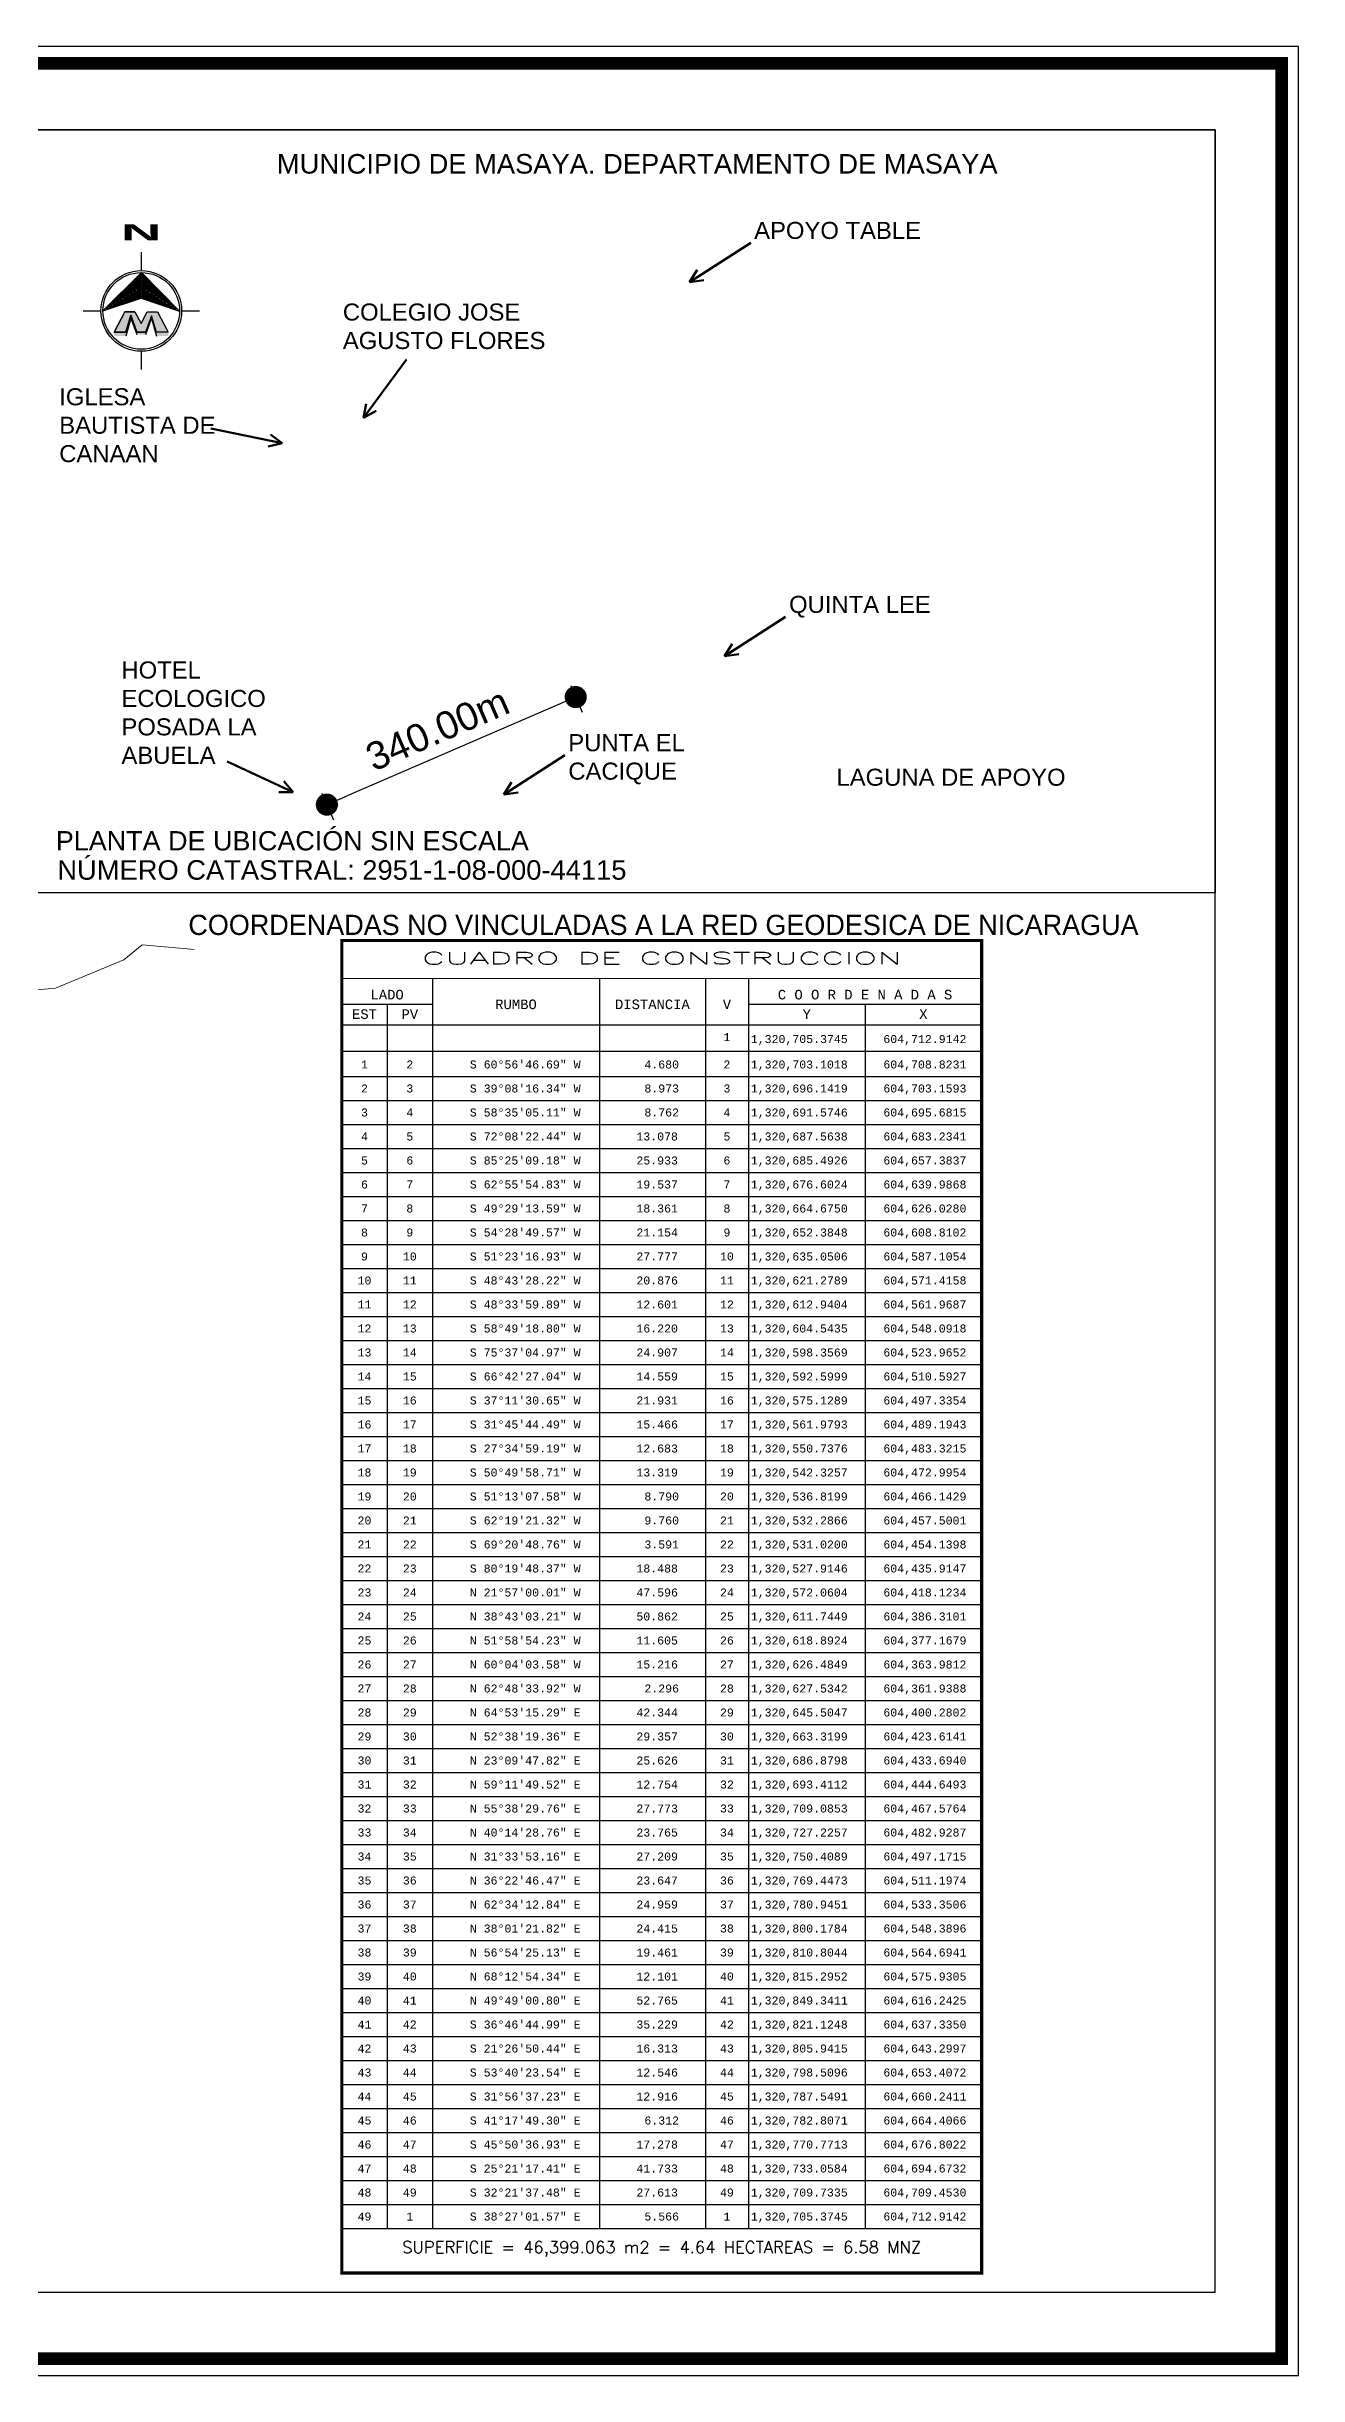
# Model space of a CAD drawing. Header units: millimetres. Extents: x 456 to 8518, y 941 to 6066.
# Drawn here: x 824.6 to 1050.4, y 940.6 to 1360.6 of the extents above; entities that cross this region are included whole.
import ezdxf
from ezdxf.enums import TextEntityAlignment as Align

# ---------------------------------------------------------------- set-up
doc = ezdxf.new("R2010")
doc.units = ezdxf.units.MM
for name, color, linetype in [('0 - TEXTO', 5, 'Continuous'), ('3', 7, 'Continuous'), ('CIRCULO PI', 2, 'Continuous'), ('CVL_CUADCON', 1, 'Continuous'), ('CVL_CUADCON_LIN', 8, 'Continuous'), ('CVL_CUADCON_TIT', 1, 'Continuous'), ('CVL_CUADCON_TX', 2, 'Continuous'), ('NORTE', 1, 'Continuous'), ('TEXTO', 7, 'Continuous'), ('TEXTO 2', 7, 'Continuous'), ('TEXTOS', 2, 'Continuous')]:
    doc.layers.add(name, color=color, linetype=linetype)
doc.styles.add('HECTOR LOPEZ', font='arial.ttf')
doc.styles.add('HUECA1', font='HUECA1.shx')
doc.styles.add('LOPEZ', font='TCCM____.TTF')
doc.styles.add('MONOTXT4', font='monotxt4.shx')
doc.styles.add('PI', font='arial.ttf', dxfattribs={"height": 0.4})
doc.styles.get("Standard").update_dxf_attribs({"font": 'arial.ttf'})
doc.dimstyles.new('COTAS DE RETIRO', dxfattribs={"dimtxt": 5, "dimasz": 4, "dimexe": 3, "dimexo": 2, "dimgap": 2, "dimtad": 1, "dimzin": 0, "dimdsep": 46, "dimtxsty": 'Standard', "dimblk": 'DOT', "dimcen": 0.09, "dimclrd": 1, "dimclre": 2, "dimclrt": 7, "dimadec": 0, "dimazin": 0, "dimtfac": 1, "dimtofl": 0, "dimtmove": 0, "dimatfit": 3, "dimfxl": 1, "dimtolj": 1, "dimtzin": 0, "dimarcsym": 0})

# ---------------------------------------------------------------- blocks, each defined once
blk = doc.blocks.new('_Dot')
at = {"color": 0, "linetype": 'ByBlock', "lineweight": -2}
blk.add_line((-0.5, 0), (-1, 0), dxfattribs=at)
at = {"color": 0, "linetype": 'ByBlock', "const_width": 0.5}
blk.add_lwpolyline([(-0.25, 0, 1), (0.25, 0, 1)], format="xyb", close=True, dxfattribs=at)
blk = doc.blocks.new('*D8')
at = {"layer": 'CIRCULO PI', "color": 5, "lineweight": -2, "transparency": 16777216}
for p, q in [((919.13, 1245.38), (921.21, 1240.57)), ((874.25, 1225.98), (876.33, 1221.17))]:
    blk.add_line(p, q, dxfattribs=at)
at = {"layer": 'CIRCULO PI', "color": 0, "lineweight": -2, "transparency": 16777216}
blk.add_line((916.35, 1241.73), (878.81, 1225.51), dxfattribs=at)
at = {"layer": 'Defpoints', "color": 0, "transparency": 16777216}
for p in [(918.34, 1247.22), (873.46, 1227.81), (875.14, 1223.92)]:
    blk.add_point(p, dxfattribs=at)
at = {"layer": 'CIRCULO PI', "color": 0, "lineweight": -2, "transparency": 16777216, "xscale": 4, "yscale": 4, "zscale": 4}
for p, rotation in [((920.02, 1243.32), 23.37994710478356), ((875.14, 1223.92), 203.3799471047835)]:
    blk.add_blockref('_Dot', p, dxfattribs=dict(at, rotation=rotation))
at = {"layer": 'CIRCULO PI', "color": 7, "transparency": 16777216, "insert": (895.08, 1237.5), "char_height": 5, "attachment_point": 5, "rotation": 23.3799}
blk.add_mtext('\\A1;340.00m', dxfattribs=at)

msp = doc.modelspace()

# ---------------------------------------------------------------- hatches: boundary and pattern name
at = {"lineweight": 30}
h = msp.add_hatch(color=5, dxfattribs=at)
h.dxf.hatch_style = 1
h.paths.add_polyline_path([(839.7419, 1312.0914), (839.7647, 1312.1683), (840.8399, 1309.147), (842.4501, 1309.147), (843.4979, 1312.0914), (844.4199, 1309.147), (846.542, 1309.147), (844.6179, 1312.7857), (842.7419, 1312.7857), (841.645, 1310.6769), (840.5038, 1312.7857), (838.6721, 1312.7857), (836.748, 1309.147), (838.8701, 1309.147)])
at = {"lineweight": 30, "true_color": 0x2424ff}
h = msp.add_hatch(color=160, dxfattribs=at)
h.dxf.hatch_style = 1
h.paths.add_polyline_path([(839.7835, 1311.573), (840.8697, 1308.6967), (842.4589, 1308.6967), (843.49, 1311.5667), (844.4374, 1308.4083), (846.542, 1308.4083), (846.542, 1309.147), (844.4199, 1309.147), (843.4979, 1312.0914), (842.4501, 1309.147), (840.8399, 1309.147), (839.7647, 1312.1683), (838.8701, 1309.147), (836.748, 1309.147), (836.748, 1308.4083), (838.8525, 1308.4083)])
at = {"layer": 'TEXTOS'}
h = msp.add_hatch(color=7, dxfattribs=at)
h.dxf.hatch_style = 1
h.paths.add_polyline_path([(841.6672, 1315.2844), (848.5701, 1312.9376), (841.6772, 1319.8787), (834.7484, 1312.9623)])

# ---------------------------------------------------------------- linework, layer by layer
at = {"color": 5}
for p, q in [((838.6721, 1312.7857, 0.0098), (840.5038, 1312.7857, 0.0098)), ((839.7835, 1311.573, 0.0098), (838.8525, 1308.4083, 0.0098)), ((839.7647, 1312.1683, 0.0098), (838.8701, 1309.147, 0.0098)), ((840.8399, 1309.147, 0.0098), (839.7647, 1312.1683, 0.0098)), ((839.7835, 1311.573, 0.0098), (840.8697, 1308.6967, 0.0098)), ((843.4979, 1312.0914, 0.0098), (842.4501, 1309.147, 0.0098)), ((842.4589, 1308.6967, 0.0098), (843.49, 1311.5667, 0.0098)), ((842.7419, 1312.7857, 0.0098), (844.6179, 1312.7857, 0.0098)), ((843.49, 1311.5667, 0.0098), (844.4374, 1308.4083, 0.0098)), ((844.4199, 1309.147, 0.0098), (843.4979, 1312.0914, 0.0098))]:
    msp.add_line(p, q, dxfattribs=at)
for points in [[(1050.3613, 940.6347), (1050.3613, 1360.6347), (456.3613, 1360.6347), (456.3613, 940.6347)], [(1035.3613, 955.6347), (1035.3613, 1345.6347), (471.3613, 1345.6347), (471.3613, 955.6347)]]:
    msp.add_lwpolyline(points, close=True)
at = {"const_width": 2.28}
msp.add_lwpolyline([(1047.3613, 943.6347), (1047.3613, 1357.6347), (459.3613, 1357.6347), (459.3613, 943.6347)], close=True, dxfattribs=at)
at = {"color": 5, "elevation": 0.0098}
for points in [[(840.5038, 1312.7857), (838.6721, 1312.7857), (836.748, 1309.147), (838.8701, 1309.147), (839.7647, 1312.1683), (840.8399, 1309.147), (842.4501, 1309.147)], [(839.7419, 1312.0914), (838.8701, 1309.147), (836.748, 1309.147), (838.6721, 1312.7857), (840.5038, 1312.7857), (841.645, 1310.6769), (842.7419, 1312.7857), (844.6179, 1312.7857), (846.542, 1309.147), (844.4199, 1309.147), (843.4979, 1312.0914), (842.4501, 1309.147), (840.8399, 1309.147), (839.7647, 1312.1683)], [(843.4979, 1312.0914), (842.4501, 1309.147), (840.8399, 1309.147)], [(841.645, 1310.6769), (842.7419, 1312.7857)], [(842.7862, 1312.7857), (844.6179, 1312.7857), (846.542, 1309.147), (844.4199, 1309.147)]]:
    msp.add_lwpolyline(points, dxfattribs=at)
at = {"layer": '3', "color": 5, "lineweight": 13, "elevation": -78.0361}
msp.add_lwpolyline([(851.2247, 1197.7865), (850.6246, 1197.8774), (841.8246, 1198.6458), (838.5072, 1195.9029), (826.2022, 1190.7995), (820.1527, 1190.3011)], dxfattribs=at)
at = {"layer": 'CIRCULO PI', "color": 7, "lineweight": 70}
for p, q in [((951.5785, 1325.2556), (940.5509, 1318.148)), ((940.5509, 1318.148), (941.9444, 1320.3543)), ((940.5509, 1318.148), (943.1357, 1318.506)), ((889.5191, 1304.2253), (881.7365, 1293.6632)), ((881.7365, 1293.6632), (882.2552, 1296.2206)), ((881.7365, 1293.6632), (884.0254, 1294.9162)), ((854.2308, 1291.7627), (867.0817, 1289.1208)), ((867.0817, 1289.1208), (864.9851, 1290.6743)), ((867.0817, 1289.1208), (864.5422, 1288.5204)), ((957.8795, 1257.8138), (946.8519, 1250.7062)), ((946.8519, 1250.7062), (948.2454, 1252.9124)), ((946.8519, 1250.7062), (949.4367, 1251.0641)), ((857.1838, 1231.681), (869.0809, 1226.1505)), ((918.0639, 1232.868), (907.0362, 1225.7604)), ((869.0809, 1226.1505), (867.3984, 1228.1451)), ((907.0362, 1225.7604), (908.4298, 1227.9666)), ((869.0809, 1226.1505), (866.4714, 1226.1511)), ((907.0362, 1225.7604), (909.621, 1226.1183))]:
    msp.add_line(p, q, dxfattribs=at)
at = {"layer": 'CIRCULO PI', "color": 18, "true_color": 0x000000}
msp.add_lwpolyline([(1035.3613, 1207.9896), (822.525, 1207.9896), (822.525, 1345.6347), (1035.3613, 1345.6347)], close=True, dxfattribs=at)
at = {"layer": 'CVL_CUADCON', "color": 7, "linetype": 'Continuous', "const_width": 0.5771, "flags": 128}
msp.add_lwpolyline([(877.8381, 1199.4223), (993.2241, 1199.4223), (993.2241, 959.0975), (877.8381, 959.0975)], close=True, dxfattribs=at)
at = {"layer": 'CVL_CUADCON', "color": 7, "linetype": 'Continuous', "const_width": 0.2164, "flags": 128}
for points in [[(877.8381, 1192.5704), (993.2241, 1192.5704)], [(877.8381, 1184.1761), (993.2241, 1184.1761)], [(877.8381, 967.1296), (993.2241, 967.1296)]]:
    msp.add_lwpolyline(points, dxfattribs=at)
at = {"layer": 'CVL_CUADCON_LIN', "color": 7, "linetype": 'Continuous'}
for p, q in [((894.1837, 1192.5704), (894.1837, 967.1296)), ((924.2966, 1192.5704), (924.2966, 967.1296)), ((943.4038, 1192.5704), (943.4038, 967.1296)), ((951.1748, 1192.5704), (951.1748, 967.1296)), ((877.8381, 1187.913), (894.1837, 1187.913)), ((886.0044, 1187.913), (886.0044, 967.1296)), ((951.1748, 1187.913), (993.2241, 1187.913)), ((972.1994, 1187.913), (972.1994, 967.1296)), ((877.8381, 1179.4798), (993.2241, 1179.4798)), ((877.8381, 1174.8945), (993.2241, 1174.8945)), ((877.8381, 1170.5661), (993.2241, 1170.5661)), ((877.8381, 1166.2377), (993.2241, 1166.2377)), ((877.8381, 1161.9092), (993.2241, 1161.9092)), ((877.8381, 1157.5808), (993.2241, 1157.5808)), ((877.8381, 1153.2523), (993.2241, 1153.2523)), ((877.8381, 1148.9239), (993.2241, 1148.9239)), ((877.8381, 1144.5955), (993.2241, 1144.5955)), ((877.8381, 1140.267), (993.2241, 1140.267)), ((877.8381, 1135.9386), (993.2241, 1135.9386)), ((877.8381, 1131.6102), (993.2241, 1131.6102)), ((877.8381, 1127.2817), (993.2241, 1127.2817)), ((877.8381, 1122.9533), (993.2241, 1122.9533)), ((877.8381, 1118.6249), (993.2241, 1118.6249)), ((877.8381, 1114.2964), (993.2241, 1114.2964)), ((877.8381, 1109.968), (993.2241, 1109.968)), ((877.8381, 1105.6396), (993.2241, 1105.6396)), ((877.8381, 1101.3111), (993.2241, 1101.3111)), ((877.8381, 1096.9827), (993.2241, 1096.9827)), ((877.8381, 1092.6542), (993.2241, 1092.6542)), ((877.8381, 1088.3258), (993.2241, 1088.3258)), ((877.8381, 1083.9974), (993.2241, 1083.9974)), ((877.8381, 1079.6689), (993.2241, 1079.6689)), ((877.8381, 1075.3405), (993.2241, 1075.3405)), ((877.8381, 1071.0121), (993.2241, 1071.0121)), ((877.8381, 1066.6836), (993.2241, 1066.6836)), ((877.8381, 1062.3552), (993.2241, 1062.3552)), ((877.8381, 1058.0268), (993.2241, 1058.0268)), ((877.8381, 1053.6983), (993.2241, 1053.6983)), ((877.8381, 1049.3699), (993.2241, 1049.3699)), ((877.8381, 1045.0415), (993.2241, 1045.0415)), ((877.8381, 1040.713), (993.2241, 1040.713)), ((877.8381, 1036.3846), (993.2241, 1036.3846)), ((877.8381, 1032.0562), (993.2241, 1032.0562)), ((877.8381, 1027.7277), (993.2241, 1027.7277)), ((877.8381, 1023.3993), (993.2241, 1023.3993)), ((877.8381, 1019.0708), (993.2241, 1019.0708)), ((877.8381, 1014.7424), (993.2241, 1014.7424)), ((877.8381, 1010.414), (993.2241, 1010.414)), ((877.8381, 1006.0855), (993.2241, 1006.0855)), ((877.8381, 1001.7571), (993.2241, 1001.7571)), ((877.8381, 997.4287), (993.2241, 997.4287)), ((877.8381, 993.1002), (993.2241, 993.1002)), ((877.8381, 988.7718), (993.2241, 988.7718)), ((877.8381, 984.4434), (993.2241, 984.4434)), ((877.8381, 980.1149), (993.2241, 980.1149)), ((877.8381, 975.7865), (993.2241, 975.7865)), ((877.8381, 971.4581), (993.2241, 971.4581)), ((877.8381, 967.1296), (993.2241, 967.1296))]:
    msp.add_line(p, q, dxfattribs=at)
at = {"layer": 'NORTE', "color": 0}
for p, q in [((841.6663, 1323.5473, 0.0031), (841.6663, 1320.2354, 0.0084)), ((831.1871, 1312.962, 0.0098), (834.3918, 1312.9618, 0.0098)), ((848.939, 1312.9613, 0.0098), (852.1437, 1312.9611, 0.0098)), ((841.6654, 1305.6882, 0.0098), (841.6654, 1302.3763, 0.0151))]:
    msp.add_line(p, q, dxfattribs=at)
msp.add_circle((841.6654, 1312.9618, 0.0098), 6.9169, dxfattribs=at)
at = {"layer": 'TEXTOS', "color": 7, "elevation": 0.0166}
msp.add_lwpolyline([(841.6772, 1319.8787), (834.7484, 1312.9623), (841.6672, 1315.2844), (848.5701, 1312.9376), (841.6772, 1319.8787)], dxfattribs=at)
for points in [[(841.6767, 1319.6449), (835.3635, 1313.3429), (841.6676, 1315.4587), (847.9573, 1313.3204)], [(841.6762, 1319.411), (835.9786, 1313.7235), (841.6679, 1315.633), (847.3444, 1313.7032)], [(841.6756, 1319.1772), (836.5936, 1314.1042), (841.6683, 1315.8073), (846.7315, 1314.086)], [(841.6751, 1318.9433), (837.2087, 1314.4848), (841.6686, 1315.9816), (846.1187, 1314.4688)], [(841.6746, 1318.7095), (837.8237, 1314.8654), (841.6689, 1316.1559), (845.5058, 1314.8515)], [(841.6741, 1318.4756), (838.4388, 1315.246), (841.6693, 1316.3302), (844.8929, 1315.2343)], [(841.6736, 1318.2418), (839.0538, 1315.6266), (841.6696, 1316.5046), (844.2801, 1315.6171)], [(841.6731, 1318.0079), (839.6689, 1316.0073), (841.6699, 1316.6789), (843.6672, 1315.9999)], [(841.6726, 1317.7741), (840.2839, 1316.3879), (841.6703, 1316.8532), (843.0544, 1316.3826)], [(841.6721, 1317.5402), (840.899, 1316.7685), (841.6706, 1317.0275), (842.4415, 1316.7654)], [(841.6717, 1317.3896), (841.2952, 1317.0137), (841.6708, 1317.1398), (842.0467, 1317.012)]]:
    msp.add_lwpolyline(points, close=True, dxfattribs=at)
at = {"layer": 'TEXTOS', "color": 0}
msp.add_circle((841.6654, 1312.9618, 0.0098), 7.2736, dxfattribs=at)

# ---------------------------------------------------------------- texts
at = {"color": 7, "lineweight": 25, "insert": (837.9767, 1328.5841, 0.0098), "char_height": 2.921281, "attachment_point": 1}
msp.add_mtext('{\\fBaskerville Old Face|b1|i0|c0|p18;\\W2.6;\\T2.05;N}', dxfattribs=at)
at = {"layer": '0 - TEXTO', "transparency": 33554687, "style": 'LOPEZ'}
msp.add_text('COORDENADAS NO VINCULADAS A LA RED GEODESICA DE NICARAGUA', height=3.637723, dxfattribs=at).set_placement((935.8458, 1200.4187, 0.0039), align=Align.CENTER)
at = {"layer": 'CVL_CUADCON_TIT', "color": 7, "style": 'HUECA1', "width": 1.758658}
msp.add_text('CUADRO DE CONSTRUCCION', height=2.164218, dxfattribs=at).set_placement((892.2662, 1195.1372), (978.7959, 1195.1372), align=Align.FIT)
at = {"layer": 'CVL_CUADCON_TIT', "color": 7, "style": 'MONOTXT4'}
for s, height, p in [('LADO', 1.73137, (886.0044, 1188.7917)), ('C O O R D E N A D A S', 1.731374, (972.198, 1188.7917)), ('EST', 1.73137, (881.9212, 1185.277)), ('PV', 1.73137, (890.102, 1185.277)), ('Y', 1.7314, (961.6943, 1185.277)), ('X', 1.7314, (982.7161, 1185.277))]:
    msp.add_text(s, height=height, dxfattribs=at).set_placement(p, align=Align.CENTER)
at = {"layer": 'CVL_CUADCON_TIT', "color": 7}
for s, height, style, p in [('RUMBO', 1.73137, 'MONOTXT4', (909.2481, 1187.9087)), ('DISTANCIA', 1.73137, 'MONOTXT4', (933.848, 1187.9087)), ('V', 1.7314, 'MONOTXT4', (947.295, 1187.9087)), ('SUPERFICIE = 46,399.063 m2 = 4.64 HECTAREAS = 6.58 MNZ', 2.164218, 'HUECA1', (935.5311, 963.4259))]:
    msp.add_text(s, height=height, dxfattribs=dict(at, style=style)).set_placement(p, align=Align.MIDDLE)
at = {"layer": 'CVL_CUADCON_TX', "color": 7, "style": 'MONOTXT4'}
for s, height, p in [('1', 1.4428, (947.2893, 1181.2833)), ('1', 1.4428, (881.9212, 1176.3373)), ('2', 1.4428, (890.094, 1176.3373)), ('2', 1.4428, (947.2893, 1176.3373)), ('2', 1.4428, (881.9212, 1172.0089)), ('3', 1.4428, (890.094, 1172.0089)), ('3', 1.4428, (947.2893, 1172.0089)), ('3', 1.4428, (881.9212, 1167.6805)), ('4', 1.4428, (890.094, 1167.6805)), ('4', 1.4428, (947.2893, 1167.6805)), ('4', 1.4428, (881.9212, 1163.352)), ('5', 1.4428, (890.094, 1163.352)), ('5', 1.4428, (947.2893, 1163.352)), ('5', 1.4428, (881.9212, 1159.0236)), ('6', 1.4428, (890.094, 1159.0236)), ('6', 1.4428, (947.2893, 1159.0236)), ('6', 1.4428, (881.9212, 1154.6952)), ('7', 1.4428, (890.094, 1154.6952)), ('7', 1.4428, (947.2893, 1154.6952)), ('7', 1.4428, (881.9212, 1150.3667)), ('8', 1.4428, (890.094, 1150.3667)), ('8', 1.4428, (947.2893, 1150.3667)), ('8', 1.4428, (881.9212, 1146.0383)), ('9', 1.4428, (890.094, 1146.0383)), ('9', 1.4428, (947.2893, 1146.0383)), ('9', 1.4428, (881.9212, 1141.7099)), ('10', 1.44281, (890.094, 1141.7099)), ('10', 1.44281, (947.2893, 1141.7099)), ('10', 1.44281, (881.9212, 1137.3814)), ('11', 1.44281, (890.094, 1137.3814)), ('11', 1.44281, (947.2893, 1137.3814)), ('11', 1.44281, (881.9212, 1133.053)), ('12', 1.44281, (890.094, 1133.053)), ('12', 1.44281, (947.2893, 1133.053)), ('12', 1.44281, (881.9212, 1128.7245)), ('13', 1.44281, (890.094, 1128.7245)), ('13', 1.44281, (947.2893, 1128.7245)), ('13', 1.44281, (881.9212, 1124.3961)), ('14', 1.44281, (890.094, 1124.3961)), ('14', 1.44281, (947.2893, 1124.3961)), ('14', 1.44281, (881.9212, 1120.0677)), ('15', 1.44281, (890.094, 1120.0677)), ('15', 1.44281, (947.2893, 1120.0677)), ('16', 1.44281, (890.094, 1115.7392)), ('16', 1.44281, (947.2893, 1115.7392)), ('15', 1.44281, (881.9212, 1115.7392)), ('16', 1.44281, (881.9212, 1111.4108)), ('17', 1.44281, (890.094, 1111.4108)), ('17', 1.44281, (947.2893, 1111.4108)), ('17', 1.44281, (881.9212, 1107.0824)), ('18', 1.44281, (890.094, 1107.0824)), ('18', 1.44281, (947.2893, 1107.0824)), ('18', 1.44281, (881.9212, 1102.7539)), ('19', 1.44281, (890.094, 1102.7539)), ('19', 1.44281, (947.2893, 1102.7539)), ('19', 1.44281, (881.9212, 1098.4255)), ('20', 1.44281, (890.094, 1098.4255)), ('20', 1.44281, (947.2893, 1098.4255)), ('20', 1.44281, (881.9212, 1094.0971)), ('21', 1.44281, (890.094, 1094.0971)), ('21', 1.44281, (947.2893, 1094.0971)), ('21', 1.44281, (881.9212, 1089.7686)), ('22', 1.44281, (890.094, 1089.7686)), ('22', 1.44281, (947.2893, 1089.7686)), ('22', 1.44281, (881.9212, 1085.4402)), ('23', 1.44281, (890.094, 1085.4402)), ('23', 1.44281, (947.2893, 1085.4402)), ('23', 1.44281, (881.9212, 1081.1118)), ('24', 1.44281, (890.094, 1081.1118)), ('24', 1.44281, (947.2893, 1081.1118)), ('24', 1.44281, (881.9212, 1076.7833)), ('25', 1.44281, (890.094, 1076.7833)), ('25', 1.44281, (947.2893, 1076.7833)), ('25', 1.44281, (881.9212, 1072.4549)), ('26', 1.44281, (890.094, 1072.4549)), ('26', 1.44281, (947.2893, 1072.4549)), ('26', 1.44281, (881.9212, 1068.1264)), ('27', 1.44281, (890.094, 1068.1264)), ('27', 1.44281, (947.2893, 1068.1264)), ('27', 1.44281, (881.9212, 1063.798)), ('28', 1.44281, (890.094, 1063.798)), ('28', 1.44281, (947.2893, 1063.798)), ('28', 1.44281, (881.9212, 1059.4696)), ('29', 1.44281, (890.094, 1059.4696)), ('29', 1.44281, (947.2893, 1059.4696)), ('29', 1.44281, (881.9212, 1055.1411)), ('30', 1.44281, (890.094, 1055.1411)), ('30', 1.44281, (947.2893, 1055.1411)), ('30', 1.44281, (881.9212, 1050.8127)), ('31', 1.44281, (890.094, 1050.8127)), ('31', 1.44281, (947.2893, 1050.8127)), ('31', 1.44281, (881.9212, 1046.4843)), ('32', 1.44281, (890.094, 1046.4843)), ('32', 1.44281, (947.2893, 1046.4843)), ('32', 1.44281, (881.9212, 1042.1558)), ('33', 1.44281, (890.094, 1042.1558)), ('33', 1.44281, (947.2893, 1042.1558)), ('33', 1.44281, (881.9212, 1037.8274)), ('34', 1.44281, (890.094, 1037.8274)), ('34', 1.44281, (947.2893, 1037.8274)), ('34', 1.44281, (881.9212, 1033.499)), ('35', 1.44281, (890.094, 1033.499)), ('35', 1.44281, (947.2893, 1033.499)), ('35', 1.44281, (881.9212, 1029.1705)), ('36', 1.44281, (890.094, 1029.1705)), ('36', 1.44281, (947.2893, 1029.1705)), ('36', 1.44281, (881.9212, 1024.8421)), ('37', 1.44281, (890.094, 1024.8421)), ('37', 1.44281, (947.2893, 1024.8421)), ('37', 1.44281, (881.9212, 1020.5137)), ('38', 1.44281, (890.094, 1020.5137)), ('38', 1.44281, (947.2893, 1020.5137)), ('38', 1.44281, (881.9212, 1016.1852)), ('39', 1.44281, (890.094, 1016.1852)), ('39', 1.44281, (947.2893, 1016.1852)), ('39', 1.44281, (881.9212, 1011.8568)), ('40', 1.44281, (890.094, 1011.8568)), ('40', 1.44281, (947.2893, 1011.8568)), ('40', 1.44281, (881.9212, 1007.5284)), ('41', 1.44281, (890.094, 1007.5284)), ('41', 1.44281, (947.2893, 1007.5284)), ('41', 1.44281, (881.9212, 1003.1999)), ('42', 1.44281, (890.094, 1003.1999)), ('42', 1.44281, (947.2893, 1003.1999)), ('42', 1.44281, (881.9212, 998.8715)), ('43', 1.44281, (890.094, 998.8715)), ('43', 1.44281, (947.2893, 998.8715)), ('43', 1.44281, (881.9212, 994.543)), ('44', 1.44281, (890.094, 994.543)), ('44', 1.44281, (947.2893, 994.543)), ('44', 1.44281, (881.9212, 990.2146)), ('45', 1.44281, (890.094, 990.2146)), ('45', 1.44281, (947.2893, 990.2146)), ('45', 1.44281, (881.9212, 985.8862)), ('46', 1.44281, (890.094, 985.8862)), ('46', 1.44281, (947.2893, 985.8862)), ('46', 1.44281, (881.9212, 981.5577)), ('47', 1.44281, (890.094, 981.5577)), ('47', 1.44281, (947.2893, 981.5577)), ('47', 1.44281, (881.9212, 977.2293)), ('48', 1.44281, (890.094, 977.2293)), ('48', 1.44281, (947.2893, 977.2293)), ('48', 1.44281, (881.9212, 972.9009)), ('49', 1.44281, (890.094, 972.9009)), ('49', 1.44281, (947.2893, 972.9009)), ('49', 1.44281, (881.9212, 968.5724)), ('1', 1.4428, (890.094, 968.5724)), ('1', 1.4428, (947.2893, 968.5724))]:
    msp.add_text(s, height=height, dxfattribs=at).set_placement(p, align=Align.CENTER)
for s, height, p in [('1,320,705.3745', 1.442812, (951.5946, 1180.9226)), ('604,712.9142', 1.442812, (975.502, 1180.9226)), ('S 60%%d56\'46.69" W', 1.442812, (900.9231, 1176.3373)), ('4.680', 1.44281, (932.4052, 1176.3373)), ('1,320,703.1018', 1.442812, (951.5946, 1176.3373)), ('604,708.8231', 1.442812, (975.502, 1176.3373)), ('S 39%%d08\'16.34" W', 1.442812, (900.9231, 1172.0089)), ('8.973', 1.44281, (932.4052, 1172.0089)), ('1,320,696.1419', 1.442812, (951.5946, 1172.0089)), ('604,703.1593', 1.442812, (975.502, 1172.0089)), ('S 58%%d35\'05.11" W', 1.442812, (900.9231, 1167.6805)), ('8.762', 1.44281, (932.4052, 1167.6805)), ('1,320,691.5746', 1.442812, (951.5946, 1167.6805)), ('604,695.6815', 1.442812, (975.502, 1167.6805)), ('S 72%%d08\'22.44" W', 1.442812, (900.9231, 1163.352)), ('13.078', 1.44281, (930.9624, 1163.352)), ('1,320,687.5638', 1.442812, (951.5946, 1163.352)), ('604,683.2341', 1.442812, (975.502, 1163.352)), ('S 85%%d25\'09.18" W', 1.442812, (900.9231, 1159.0236)), ('25.933', 1.44281, (930.9624, 1159.0236)), ('1,320,685.4926', 1.442812, (951.5946, 1159.0236)), ('604,657.3837', 1.442812, (975.502, 1159.0236)), ('S 62%%d55\'54.83" W', 1.442812, (900.9231, 1154.6952)), ('19.537', 1.44281, (930.9624, 1154.6952)), ('1,320,676.6024', 1.442812, (951.5946, 1154.6952)), ('604,639.9868', 1.442812, (975.502, 1154.6952)), ('S 49%%d29\'13.59" W', 1.442812, (900.9231, 1150.3667)), ('18.361', 1.44281, (930.9624, 1150.3667)), ('1,320,664.6750', 1.442812, (951.5946, 1150.3667)), ('604,626.0280', 1.442812, (975.502, 1150.3667)), ('S 54%%d28\'49.57" W', 1.442812, (900.9231, 1146.0383)), ('21.154', 1.44281, (930.9624, 1146.0383)), ('1,320,652.3848', 1.442812, (951.5946, 1146.0383)), ('604,608.8102', 1.442812, (975.502, 1146.0383)), ('S 51%%d23\'16.93" W', 1.442812, (900.9231, 1141.7099)), ('27.777', 1.44281, (930.9624, 1141.7099)), ('1,320,635.0506', 1.442812, (951.5946, 1141.7099)), ('604,587.1054', 1.442812, (975.502, 1141.7099)), ('S 48%%d43\'28.22" W', 1.442812, (900.9231, 1137.3814)), ('20.876', 1.44281, (930.9624, 1137.3814)), ('1,320,621.2789', 1.442812, (951.5946, 1137.3814)), ('604,571.4158', 1.442812, (975.502, 1137.3814)), ('S 48%%d33\'59.89" W', 1.442812, (900.9231, 1133.053)), ('12.601', 1.44281, (930.9624, 1133.053)), ('1,320,612.9404', 1.442812, (951.5946, 1133.053)), ('604,561.9687', 1.442812, (975.502, 1133.053)), ('S 58%%d49\'18.80" W', 1.442812, (900.9231, 1128.7245)), ('16.220', 1.44281, (930.9624, 1128.7245)), ('1,320,604.5435', 1.442812, (951.5946, 1128.7245)), ('604,548.0918', 1.442812, (975.502, 1128.7245)), ('S 75%%d37\'04.97" W', 1.442812, (900.9231, 1124.3961)), ('24.907', 1.44281, (930.9624, 1124.3961)), ('1,320,598.3569', 1.442812, (951.5946, 1124.3961)), ('604,523.9652', 1.442812, (975.502, 1124.3961)), ('S 66%%d42\'27.04" W', 1.442812, (900.9231, 1120.0677)), ('14.559', 1.44281, (930.9624, 1120.0677)), ('1,320,592.5999', 1.442812, (951.5946, 1120.0677)), ('604,510.5927', 1.442812, (975.502, 1120.0677)), ('S 37%%d11\'30.65" W', 1.442812, (900.9231, 1115.7392)), ('21.931', 1.44281, (930.9624, 1115.7392)), ('1,320,575.1289', 1.442812, (951.5946, 1115.7392)), ('604,497.3354', 1.442812, (975.502, 1115.7392)), ('S 31%%d45\'44.49" W', 1.442812, (900.9231, 1111.4108)), ('15.466', 1.44281, (930.9624, 1111.4108)), ('1,320,561.9793', 1.442812, (951.5946, 1111.4108)), ('604,489.1943', 1.442812, (975.502, 1111.4108)), ('S 27%%d34\'59.19" W', 1.442812, (900.9231, 1107.0824)), ('12.683', 1.44281, (930.9624, 1107.0824)), ('1,320,550.7376', 1.442812, (951.5946, 1107.0824)), ('604,483.3215', 1.442812, (975.502, 1107.0824)), ('S 50%%d49\'58.71" W', 1.442812, (900.9231, 1102.7539)), ('13.319', 1.44281, (930.9624, 1102.7539)), ('1,320,542.3257', 1.442812, (951.5946, 1102.7539)), ('604,472.9954', 1.442812, (975.502, 1102.7539)), ('S 51%%d13\'07.58" W', 1.442812, (900.9231, 1098.4255)), ('8.790', 1.44281, (932.4052, 1098.4255)), ('1,320,536.8199', 1.442812, (951.5946, 1098.4255)), ('604,466.1429', 1.442812, (975.502, 1098.4255)), ('S 62%%d19\'21.32" W', 1.442812, (900.9231, 1094.0971)), ('9.760', 1.44281, (932.4052, 1094.0971)), ('1,320,532.2866', 1.442812, (951.5946, 1094.0971)), ('604,457.5001', 1.442812, (975.502, 1094.0971)), ('S 69%%d20\'48.76" W', 1.442812, (900.9231, 1089.7686)), ('3.591', 1.44281, (932.4052, 1089.7686)), ('1,320,531.0200', 1.442812, (951.5946, 1089.7686)), ('604,454.1398', 1.442812, (975.502, 1089.7686)), ('S 80%%d19\'48.37" W', 1.442812, (900.9231, 1085.4402)), ('18.488', 1.44281, (930.9624, 1085.4402)), ('1,320,527.9146', 1.442812, (951.5946, 1085.4402)), ('604,435.9147', 1.442812, (975.502, 1085.4402)), ('N 21%%d57\'00.01" W', 1.442812, (900.9231, 1081.1118)), ('47.596', 1.44281, (930.9624, 1081.1118)), ('1,320,572.0604', 1.442812, (951.5946, 1081.1118)), ('604,418.1234', 1.442812, (975.502, 1081.1118)), ('N 38%%d43\'03.21" W', 1.442812, (900.9231, 1076.7833)), ('50.862', 1.44281, (930.9624, 1076.7833)), ('1,320,611.7449', 1.442812, (951.5946, 1076.7833)), ('604,386.3101', 1.442812, (975.502, 1076.7833)), ('N 51%%d58\'54.23" W', 1.442812, (900.9231, 1072.4549)), ('11.605', 1.44281, (930.9624, 1072.4549)), ('1,320,618.8924', 1.442812, (951.5946, 1072.4549)), ('604,377.1679', 1.442812, (975.502, 1072.4549)), ('N 60%%d04\'03.58" W', 1.442812, (900.9231, 1068.1264)), ('15.216', 1.44281, (930.9624, 1068.1264)), ('1,320,626.4849', 1.442812, (951.5946, 1068.1264)), ('604,363.9812', 1.442812, (975.502, 1068.1264)), ('N 62%%d48\'33.92" W', 1.442812, (900.9231, 1063.798)), ('2.296', 1.44281, (932.4052, 1063.798)), ('1,320,627.5342', 1.442812, (951.5946, 1063.798)), ('604,361.9388', 1.442812, (975.502, 1063.798)), ('N 64%%d53\'15.29" E', 1.442812, (900.9231, 1059.4696)), ('42.344', 1.44281, (930.9624, 1059.4696)), ('1,320,645.5047', 1.442812, (951.5946, 1059.4696)), ('604,400.2802', 1.442812, (975.502, 1059.4696)), ('N 52%%d38\'19.36" E', 1.442812, (900.9231, 1055.1411)), ('29.357', 1.44281, (930.9624, 1055.1411)), ('1,320,663.3199', 1.442812, (951.5946, 1055.1411)), ('604,423.6141', 1.442812, (975.502, 1055.1411)), ('N 23%%d09\'47.82" E', 1.442812, (900.9231, 1050.8127)), ('25.626', 1.44281, (930.9624, 1050.8127)), ('1,320,686.8798', 1.442812, (951.5946, 1050.8127)), ('604,433.6940', 1.442812, (975.502, 1050.8127)), ('N 59%%d11\'49.52" E', 1.442812, (900.9231, 1046.4843)), ('12.754', 1.44281, (930.9624, 1046.4843)), ('1,320,693.4112', 1.442812, (951.5946, 1046.4843)), ('604,444.6493', 1.442812, (975.502, 1046.4843)), ('N 55%%d38\'29.76" E', 1.442812, (900.9231, 1042.1558)), ('27.773', 1.44281, (930.9624, 1042.1558)), ('1,320,709.0853', 1.442812, (951.5946, 1042.1558)), ('604,467.5764', 1.442812, (975.502, 1042.1558)), ('N 40%%d14\'28.76" E', 1.442812, (900.9231, 1037.8274)), ('23.765', 1.44281, (930.9624, 1037.8274)), ('1,320,727.2257', 1.442812, (951.5946, 1037.8274)), ('604,482.9287', 1.442812, (975.502, 1037.8274)), ('N 31%%d33\'53.16" E', 1.442812, (900.9231, 1033.499)), ('27.209', 1.44281, (930.9624, 1033.499)), ('1,320,750.4089', 1.442812, (951.5946, 1033.499)), ('604,497.1715', 1.442812, (975.502, 1033.499)), ('N 36%%d22\'46.47" E', 1.442812, (900.9231, 1029.1705)), ('23.647', 1.44281, (930.9624, 1029.1705)), ('1,320,769.4473', 1.442812, (951.5946, 1029.1705)), ('604,511.1974', 1.442812, (975.502, 1029.1705)), ('N 62%%d34\'12.84" E', 1.442812, (900.9231, 1024.8421)), ('24.959', 1.44281, (930.9624, 1024.8421)), ('1,320,780.9451', 1.442812, (951.5946, 1024.8421)), ('604,533.3506', 1.442812, (975.502, 1024.8421)), ('N 38%%d01\'21.82" E', 1.442812, (900.9231, 1020.5137)), ('24.415', 1.44281, (930.9624, 1020.5137)), ('1,320,800.1784', 1.442812, (951.5946, 1020.5137)), ('604,548.3896', 1.442812, (975.502, 1020.5137)), ('N 56%%d54\'25.13" E', 1.442812, (900.9231, 1016.1852)), ('19.461', 1.44281, (930.9624, 1016.1852)), ('1,320,810.8044', 1.442812, (951.5946, 1016.1852)), ('604,564.6941', 1.442812, (975.502, 1016.1852)), ('N 68%%d12\'54.34" E', 1.442812, (900.9231, 1011.8568)), ('12.101', 1.44281, (930.9624, 1011.8568)), ('1,320,815.2952', 1.442812, (951.5946, 1011.8568)), ('604,575.9305', 1.442812, (975.502, 1011.8568)), ('N 49%%d49\'00.80" E', 1.442812, (900.9231, 1007.5284)), ('52.765', 1.44281, (930.9624, 1007.5284)), ('1,320,849.3411', 1.442812, (951.5946, 1007.5284)), ('604,616.2425', 1.442812, (975.502, 1007.5284)), ('S 36%%d46\'44.99" E', 1.442812, (900.9231, 1003.1999)), ('35.229', 1.44281, (930.9624, 1003.1999)), ('1,320,821.1248', 1.442812, (951.5946, 1003.1999)), ('604,637.3350', 1.442812, (975.502, 1003.1999)), ('S 21%%d26\'50.44" E', 1.442812, (900.9231, 998.8715)), ('16.313', 1.44281, (930.9624, 998.8715)), ('1,320,805.9415', 1.442812, (951.5946, 998.8715)), ('604,643.2997', 1.442812, (975.502, 998.8715)), ('S 53%%d40\'23.54" E', 1.442812, (900.9231, 994.543)), ('12.546', 1.44281, (930.9624, 994.543)), ('1,320,798.5096', 1.442812, (951.5946, 994.543)), ('604,653.4072', 1.442812, (975.502, 994.543)), ('S 31%%d56\'37.23" E', 1.442812, (900.9231, 990.2146)), ('12.916', 1.44281, (930.9624, 990.2146)), ('1,320,787.5491', 1.442812, (951.5946, 990.2146)), ('604,660.2411', 1.442812, (975.502, 990.2146)), ('S 41%%d17\'49.30" E', 1.442812, (900.9231, 985.8862)), ('6.312', 1.44281, (932.4052, 985.8862)), ('1,320,782.8071', 1.442812, (951.5946, 985.8862)), ('604,664.4066', 1.442812, (975.502, 985.8862)), ('S 45%%d50\'36.93" E', 1.442812, (900.9231, 981.5577)), ('17.278', 1.44281, (930.9624, 981.5577)), ('1,320,770.7713', 1.442812, (951.5946, 981.5577)), ('604,676.8022', 1.442812, (975.502, 981.5577)), ('S 25%%d21\'17.41" E', 1.442812, (900.9231, 977.2293)), ('41.733', 1.44281, (930.9624, 977.2293)), ('1,320,733.0584', 1.442812, (951.5946, 977.2293)), ('604,694.6732', 1.442812, (975.502, 977.2293)), ('S 32%%d21\'37.48" E', 1.442812, (900.9231, 972.9009)), ('27.613', 1.44281, (930.9624, 972.9009)), ('1,320,709.7335', 1.442812, (951.5946, 972.9009)), ('604,709.4530', 1.442812, (975.502, 972.9009)), ('S 38%%d27\'01.57" E', 1.442812, (900.9231, 968.5724)), ('5.566', 1.44281, (932.4052, 968.5724)), ('1,320,705.3745', 1.442812, (951.5946, 968.5724)), ('604,712.9142', 1.442812, (975.502, 968.5724))]:
    msp.add_text(s, height=height, dxfattribs=at).set_placement(p)
at = {"layer": 'TEXTO', "color": 7, "lineweight": 50, "style": 'HECTOR LOPEZ'}
msp.add_text('PLANTA DE UBICACIÓN SIN ESCALA', height=3.478718, dxfattribs=at).set_placement((826.2481, 1215.6657, -0.0055))
at = {"layer": 'TEXTO 2', "color": 0, "style": 'PI'}
for s, p in [('MUNICIPIO DE MASAYA. DEPARTAMENTO DE MASAYA', (866.1241, 1337.7266)), ('NÚMERO CATASTRAL: 2951-1-08-000-44115', (826.5265, 1210.3794, 0.0433))]:
    msp.add_text(s, height=3.525709, dxfattribs=at).set_placement(p)
at = {"layer": 'TEXTO 2', "color": 18, "true_color": 0x000000, "attachment_point": 1, "style": 'PI'}
for s, insert, char_height, width in [('APOYO TABLE', (952.1975, 1329.0198), 3.077035, 30.956324), ('COLEGIO JOSE AGUSTO FLORES', (878.0198, 1314.2986), 3.077035, 37.600883), ('IGLESA BAUTISTA DE CANAAN ', (826.8696, 1299.0201), 3.077035, 37.600883), ('QUINTA LEE', (958.4985, 1261.578), 3.07703, 27.256003), ('HOTEL ECOLOGICO POSADA LA ABUELA ', (838.0904, 1249.7441), 3.077035, 27.256003), ('PUNTA EL CACIQUE', (918.6828, 1236.6322), 3.077035, 27.256003), ('\\pt27.69331;LAGUNA DE APOYO', (967.0428, 1230.4028), 3.077035, 53.906637)]:
    msp.add_mtext(s, dxfattribs=dict(at, insert=insert, char_height=char_height, width=width))

# ---------------------------------------------------------------- dimensions: what is measured, and where the dimension line sits
at = {"layer": 'CIRCULO PI', "color": 18, "true_color": 0x000000}
dim = msp.add_linear_dim(base=(875.1421, 1223.9198), p1=(918.3381, 1247.2162), p2=(873.4586, 1227.8138), angle=203.379947, text='340.00m', dimstyle='COTAS DE RETIRO', override={"dimlfac": -6.401648, "dimpost": ' m', "dimclrd": 0, "dimclre": 5, "dimfxl": 0.18}, dxfattribs=at)
dim.commit()
dim.dimension.update_dxf_attribs({"geometry": '*D8', "text_midpoint": (896.8829, 1233.3189), "dimtype": 161})

doc.saveas('drawing.dxf')
